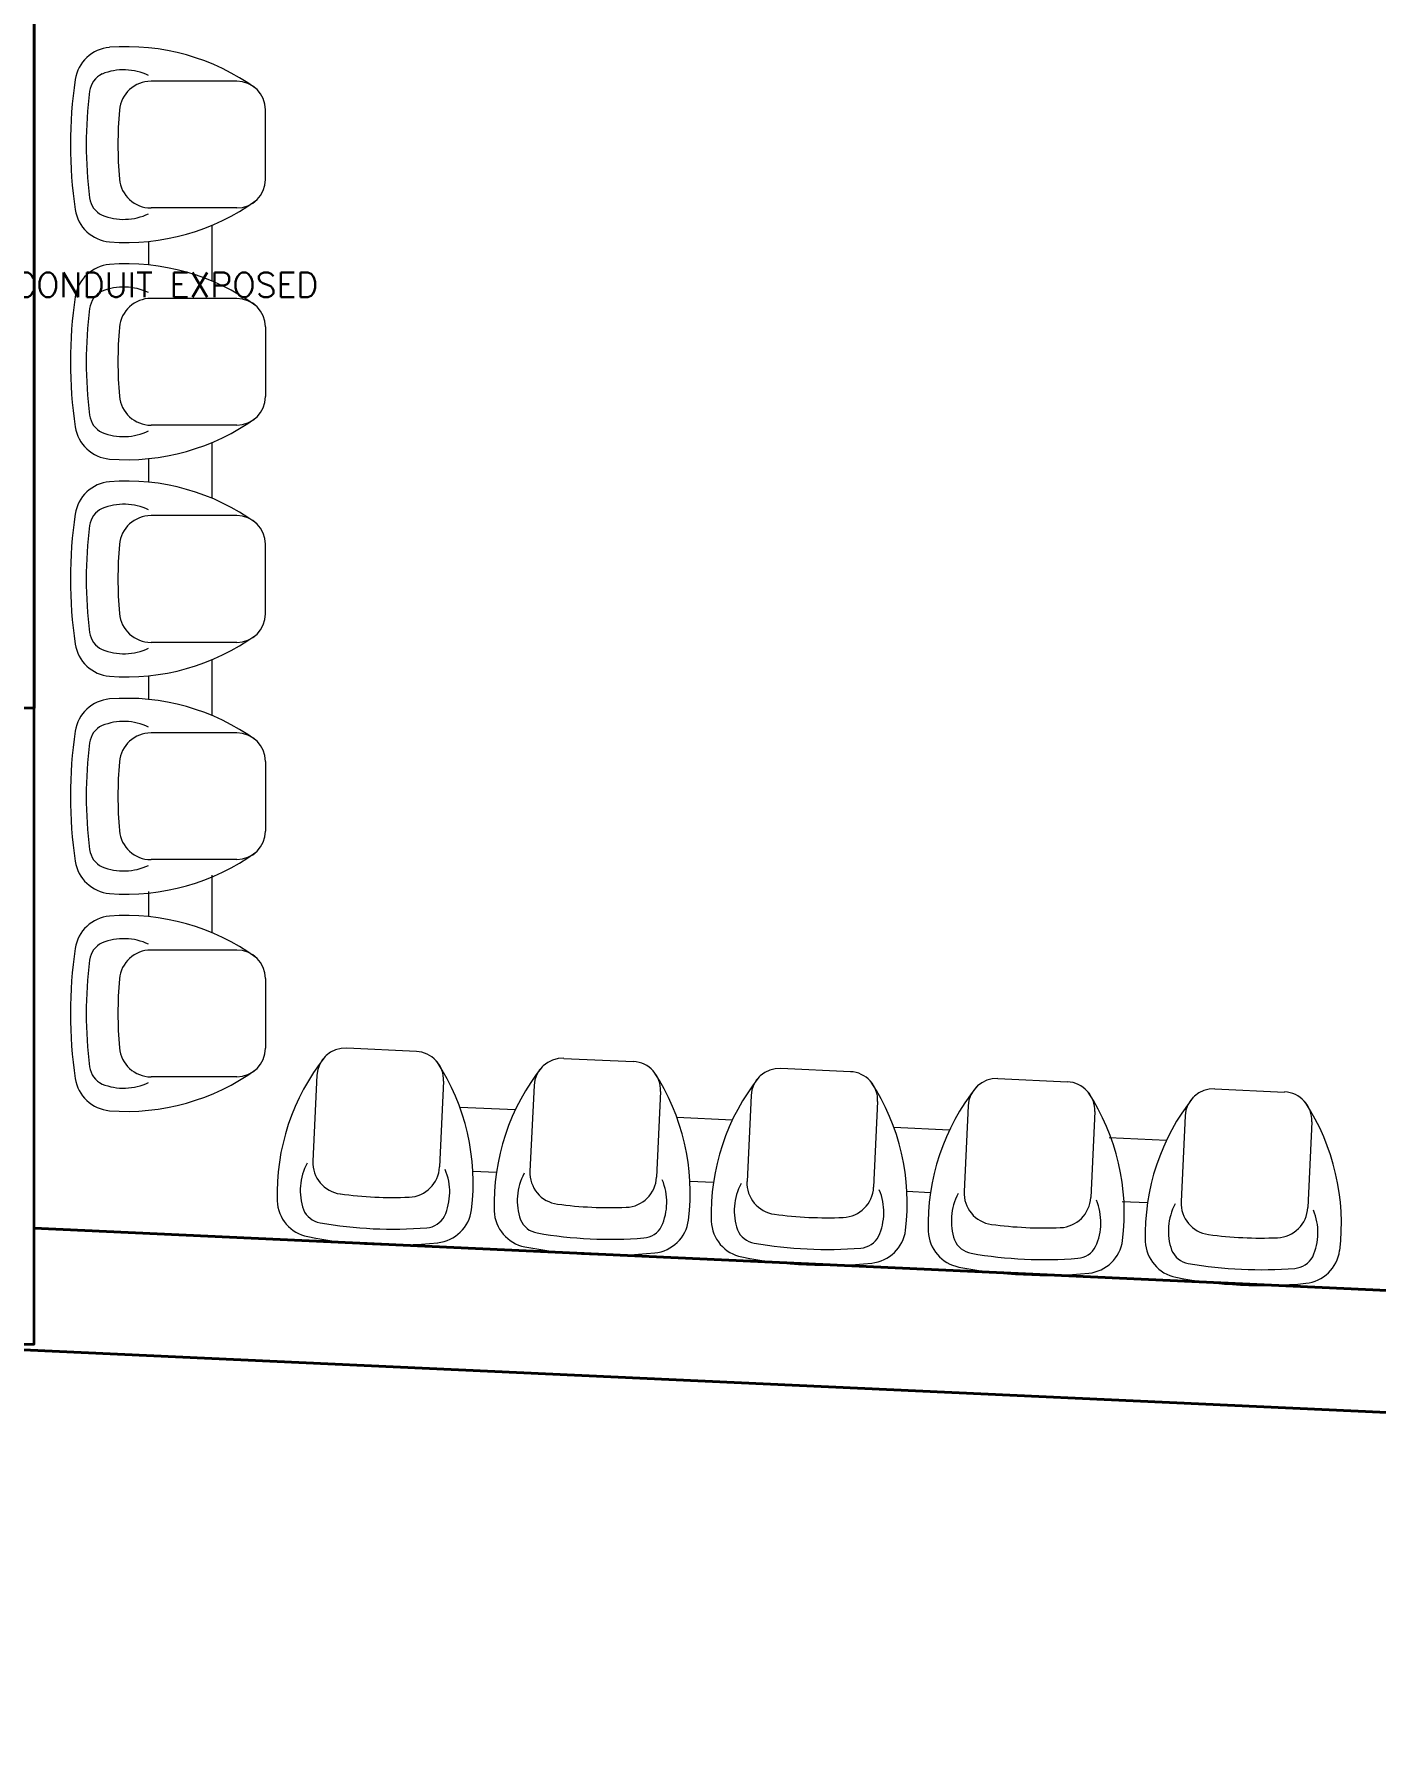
# Model space of a CAD drawing. Header units: inches. Extents: x 3955 to 4125, y 4886 to 4983.
# Drawn here: x 4035.193 to 4037.935, y 4920.904 to 4924.403 of the extents above; entities that cross this region are included whole.
import ezdxf

# ---------------------------------------------------------------- set-up
doc = ezdxf.new("R2010")
doc.units = ezdxf.units.IN
doc.header["$MEASUREMENT"] = 0
doc.linetypes.add('ACAD_ISO03W100', pattern=[30, 12, -18])
doc.layers.get('0').update_dxf_attribs({"lineweight": 35})
for name, color, linetype, lineweight in [('Column(S)', 24, 'Continuous', 35), ('FIRNTUR', 171, 'Continuous', 20), ('HA', 252, 'Continuous', 18), ('walls', 7, 'Continuous', 40)]:
    doc.layers.add(name, color=color, linetype=linetype, lineweight=lineweight)
doc.layers.add('E-TEXT', color=2, linetype='Continuous')
doc.layers.add('finish', color=32, linetype='Continuous')
doc.styles.add('ELEC', font='romans.shx')

# ---------------------------------------------------------------- blocks, each defined once
blk = doc.blocks.new('A$C71E71584')
at = {"layer": 'FIRNTUR', "color": 114, "true_color": 0x139b48}
for p, q in [((0.677, 2.8064), (0.5015, 2.8064)), ((0.7352, 2.6057), (0.7352, 2.7481)), ((0.677, 2.5474), (0.5015, 2.5474)), ((0.6259, 2.5118), (0.6259, 2.398)), ((0.4964, 2.479), (0.4964, 2.4308)), ((0.677, 2.3624), (0.5015, 2.3624)), ((0.7352, 2.3041), (0.7352, 2.1617)), ((0.677, 2.1034), (0.5015, 2.1034)), ((0.6259, 2.0678), (0.6259, 1.954)), ((0.4964, 2.035), (0.4964, 1.9868)), ((0.677, 1.9184), (0.5015, 1.9184)), ((0.7352, 1.7177), (0.7352, 1.8601)), ((0.677, 1.6594), (0.5015, 1.6594)), ((0.6259, 1.6238), (0.6259, 1.51)), ((0.4964, 1.591), (0.4964, 1.5428)), ((0.677, 1.4744), (0.5015, 1.4744)), ((0.7352, 1.4161), (0.7352, 1.2737)), ((0.677, 1.2154), (0.5015, 1.2154)), ((0.6259, 1.1832), (0.6259, 1.066)), ((0.4964, 1.1504), (0.4964, 1.0988)), ((0.677, 1.0304), (0.5015, 1.0304)), ((0.7352, 0.9721), (0.7352, 0.8297)), ((0.677, 0.7714), (0.5015, 0.7714))]:
    blk.add_line(p, q, dxfattribs=at)
for centre, radius, start, end in [((0.4235, 2.7983), 0.0777, 94.9608, 171.5174), ((0.4514, 2.4257), 0.4514, 54.1363, 94.4023), ((1.2377, 2.6769), 0.9009, 171.5174, 188.4826), ((0.421, 2.7803), 0.0453, 115.3851, 172.7858), ((0.4457, 2.7107), 0.119, 64.6562, 111.7746), ((0.5015, 2.7417), 0.0648, 90, 174.9735), ((0.677, 2.7481), 0.0583, 0, 90), ((1.2377, 2.6769), 0.8685, 172.7858, 187.2142), ((1.2377, 2.6769), 0.8038, 174.9735, 185.0265), ((0.5015, 2.6122), 0.0648, 185.0265, 270), ((0.677, 2.6057), 0.0583, 270, 0), ((0.421, 2.5735), 0.0453, 187.2142, 244.6149), ((0.4514, 2.9282), 0.4514, 265.5977, 305.8637), ((0.4235, 2.5555), 0.0777, 188.4826, 265.0392), ((0.4457, 2.6431), 0.119, 248.2254, 295.3438), ((0.4235, 2.3543), 0.0777, 94.9608, 171.5174), ((0.4514, 1.9817), 0.4514, 54.1363, 94.4023), ((0.4457, 2.2667), 0.119, 64.6562, 111.7746), ((1.2377, 2.2329), 0.9009, 171.5174, 188.4826), ((0.421, 2.3363), 0.0453, 115.3851, 172.7858), ((0.5015, 2.2977), 0.0648, 90, 174.9735), ((0.677, 2.3041), 0.0583, 0, 90), ((1.2377, 2.2329), 0.8685, 172.7858, 187.2142), ((1.2377, 2.2329), 0.8038, 174.9735, 185.0265), ((0.5015, 2.1682), 0.0648, 185.0265, 270), ((0.677, 2.1617), 0.0583, 270, 0), ((0.4235, 2.1115), 0.0777, 188.4826, 265.0392), ((0.421, 2.1295), 0.0453, 187.2142, 244.6149), ((0.4514, 2.4842), 0.4514, 265.5977, 305.8637), ((0.4457, 2.1991), 0.119, 248.2254, 295.3438), ((0.4235, 1.9103), 0.0777, 94.9608, 171.5174), ((0.4514, 1.5377), 0.4514, 54.1363, 94.4023), ((0.421, 1.8923), 0.0453, 115.3851, 172.7858), ((0.4457, 1.8227), 0.119, 64.6562, 111.7746), ((1.2377, 1.7889), 0.9009, 171.5174, 188.4826), ((1.2377, 1.7889), 0.8685, 172.7858, 187.2142), ((0.5015, 1.8537), 0.0648, 90, 174.9735), ((0.677, 1.8601), 0.0583, 0, 90), ((1.2377, 1.7889), 0.8038, 174.9735, 185.0265), ((0.5015, 1.7242), 0.0648, 185.0265, 270), ((0.677, 1.7177), 0.0583, 270, 0), ((0.421, 1.6855), 0.0453, 187.2142, 244.6149), ((0.4235, 1.6675), 0.0777, 188.4826, 265.0392), ((0.4457, 1.7551), 0.119, 248.2254, 295.3438), ((0.4514, 2.0402), 0.4514, 265.5977, 305.8637), ((0.4235, 1.4663), 0.0777, 94.9608, 171.5174), ((0.4514, 1.0936), 0.4514, 54.1363, 94.4023), ((1.2377, 1.3449), 0.9009, 171.5174, 188.4826), ((0.421, 1.4483), 0.0453, 115.3851, 172.7858), ((0.4457, 1.3787), 0.119, 64.6562, 111.7746), ((0.5015, 1.4096), 0.0648, 90, 174.9735), ((0.677, 1.4161), 0.0583, 0, 90), ((1.2377, 1.3449), 0.8685, 172.7858, 187.2142), ((1.2377, 1.3449), 0.8038, 174.9735, 185.0265), ((0.5015, 1.2801), 0.0648, 185.0265, 270), ((0.677, 1.2737), 0.0583, 270, 0), ((0.421, 1.2415), 0.0453, 187.2142, 244.6149), ((0.4514, 1.5961), 0.4514, 265.5977, 305.8637), ((0.4235, 1.2235), 0.0777, 188.4826, 265.0392), ((0.4457, 1.3111), 0.119, 248.2254, 295.3438), ((0.4235, 1.0223), 0.0777, 94.9608, 171.5174), ((0.4514, 0.6496), 0.4514, 54.1363, 94.4023), ((0.4457, 0.9347), 0.119, 64.6562, 111.7746), ((1.2377, 0.9009), 0.9009, 171.5174, 188.4826), ((0.421, 1.0043), 0.0453, 115.3851, 172.7858), ((0.5015, 0.9656), 0.0648, 90, 174.9735), ((0.677, 0.9721), 0.0583, 0, 90), ((1.2377, 0.9009), 0.8685, 172.7858, 187.2142), ((1.2377, 0.9009), 0.8038, 174.9735, 185.0265), ((0.5015, 0.8361), 0.0648, 185.0265, 270), ((0.677, 0.8297), 0.0583, 270, 0), ((0.421, 0.7975), 0.0453, 187.2142, 244.6149), ((0.4514, 1.1521), 0.4514, 265.5977, 305.8637), ((0.4235, 0.7795), 0.0777, 188.4826, 265.0392), ((0.4457, 0.8671), 0.119, 248.2254, 295.3438)]:
    blk.add_arc(centre, radius, start, end, dxfattribs=at)
blk = doc.blocks.new('A$C606D7A20')
at = {"layer": 'Column(S)', "ltscale": 2.5}
blk.add_lwpolyline([(20.39779, -16.73982), (20.74779, -16.73982), (20.74779, -15.43982), (20.39779, -15.43982)], close=True, dxfattribs=at)
at = {"layer": 'HA', "linetype": 'ACAD_ISO03W100'}
blk.add_lwpolyline([(38.34643, -17.56091), (13.15779, -16.40339)], dxfattribs=at)
at = {"layer": 'walls', "ltscale": 2.5}
for p, q in [((20.74779, -15.43982), (20.74779, -12.56855)), ((38.11783, -17.54981), (13.15779, -16.40425)), ((23.96243, -16.65076), (20.74779, -16.50311))]:
    blk.add_line(p, q, dxfattribs=at)
at = {"layer": 'finish', "ltscale": 2.5}
blk.add_blockref('A$C71E71584', (20.48486, -16.96478, 0), dxfattribs=at)
at = {"layer": 'finish', "ltscale": 2.5, "rotation": 87.32298343690873}
blk.add_blockref('A$C71E71584', (24.09721, -16.99773), dxfattribs=at)
at = {"layer": 'E-TEXT', "style": 'ELEC'}
blk.add_text('3*4mm2CUXLPE/PVC,25mmPVC CONDUIT EXPOSED', height=0.05, dxfattribs=at).set_placement((19.58425, -14.5996, 0))

msp = doc.modelspace()

# ---------------------------------------------------------------- block references
msp.add_blockref('A$C606D7A20', (4014.4456, 4938.4649))

doc.saveas('drawing.dxf')
